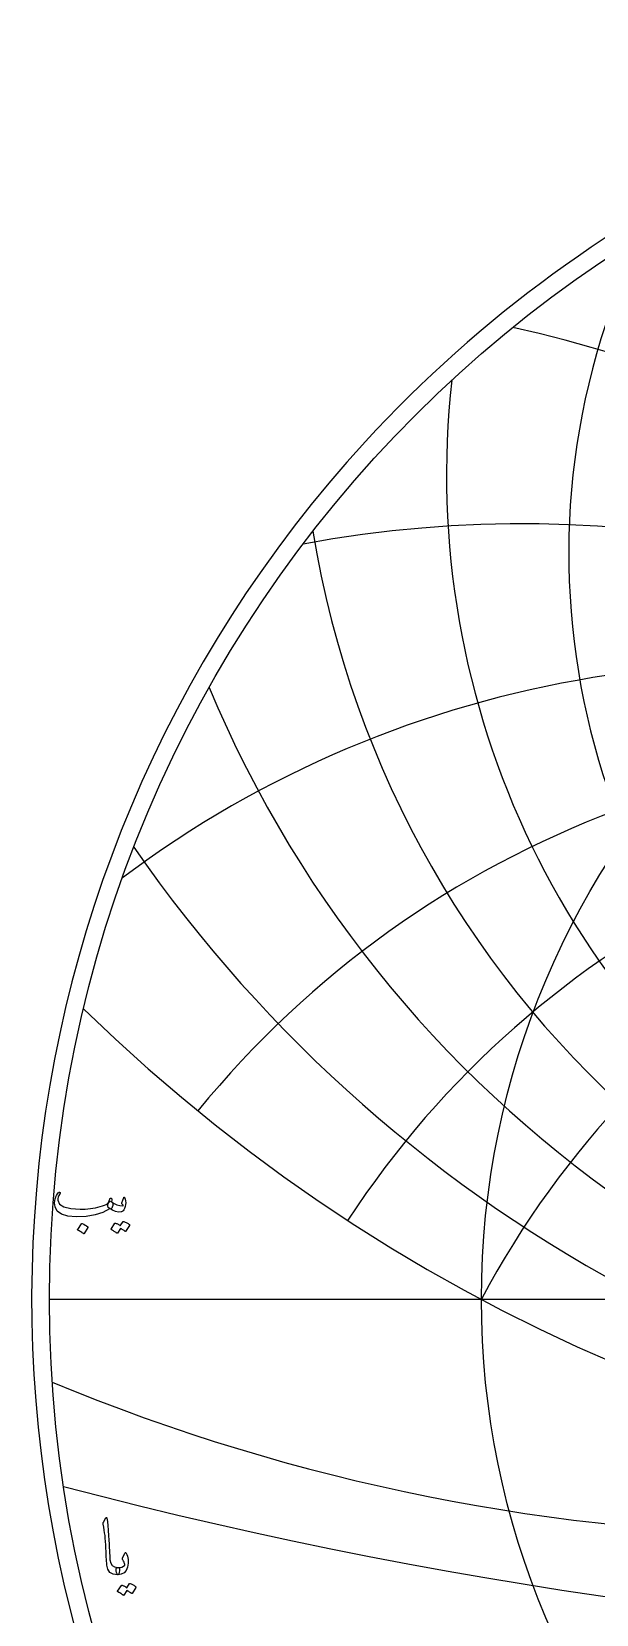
# Model space of a CAD drawing. Header units: millimetres. Extents: x -62 to 62, y -62 to 63.
# Drawn here: x -61.6 to -34.2, y -15.3 to 61.6 of the extents above; entities that cross this region are included whole.
import ezdxf

# ---------------------------------------------------------------- set-up
doc = ezdxf.new("R2010")
doc.units = ezdxf.units.MM
for name, color, linetype in [('CUT_OUTER', 1, 'Continuous'), ('ENGRAVE', 7, 'Continuous'), ('ENGRAVE_FINE', 8, 'Continuous'), ('TEXT', 5, 'Continuous')]:
    doc.layers.add(name, color=color, linetype=linetype)

msp = doc.modelspace()

# ---------------------------------------------------------------- linework, layer by layer
at = {"layer": 'CUT_OUTER'}
for centre, radius, start, end in [((-0.0002, -0.0002), 61.6124, 137.460696, 87.802279), ((-0.0008, 0.0012), 61.6111, 92.196778, 137.461198)]:
    msp.add_arc(centre, radius, start, end, dxfattribs=at)
at = {"layer": 'ENGRAVE'}
msp.add_lwpolyline([(-60.75, 0), (60.75, 0)], dxfattribs=at)
for radius in [60.75, 39.7663]:
    msp.add_circle((0, 0), radius, dxfattribs=at)
for centre, radius, start, end in [((0, 36.2172), 35.5231, 154.271854, 25.728146), ((0, 40.0722), 41.4608, 173.680024, 6.319976), ((0, 45.1022), 48.5813, 189.241771, 350.758229), ((0, 51.8341), 57.4229, 202.661733, 337.338267), ((0, -21.1441), 45.0381, 28, 152), ((0, -21.1441), 45.0381, 28, 152), ((0, 61.17), 68.8998, 214.698452, 325.301548), ((0, 74.7895), 84.7044, 225.764248, 314.235752), ((-23.1633, 86.4467), 97.9333, 247.516102, 269.885372)]:
    msp.add_arc(centre, radius, start, end, dxfattribs=at)
at = {"layer": 'ENGRAVE_FINE'}
for centre, radius, start, end in [((-53.6744, -21.1441), 70.0669, 10.370546, 77.276782), ((-53.6744, -21.1441), 70.0669, 10.370546, 77.276782), ((-37.7915, -21.1441), 58.7931, 13.263275, 100.422497), ((-37.7915, -21.1441), 58.7931, 13.263275, 100.422497), ((-26.0028, -21.1441), 52.0056, 16.382867, 126.860016), ((-26.0028, -21.1441), 52.0056, 16.382867, 126.860016), ((-16.3925, -21.1441), 47.9286, 19.805939, 140.800681), ((-16.3925, -21.1441), 47.9286, 19.805939, 140.800681), ((-7.9414, -21.1441), 45.7329, 23.632954, 146.902678), ((-7.9414, -21.1441), 45.7329, 23.632954, 146.902678), ((0, 218.8256), 235.7054, 255.236477, 284.763523)]:
    msp.add_arc(centre, radius, start, end, dxfattribs=at)
at = {"layer": 'TEXT'}
for points in [[(-57.7374, 4.7233), (-57.7337, 4.7214), (-57.7302, 4.7194), (-57.727, 4.7175), (-57.724, 4.7156), (-57.721, 4.7135), (-57.7177, 4.7108), (-57.7143, 4.7077), (-57.7105, 4.7041), (-57.6796, 4.6677), (-57.6674, 4.616), (-57.6739, 4.5489), (-57.699, 4.4665), (-57.7223, 4.4165), (-57.746, 4.3851), (-57.7702, 4.3724), (-57.7949, 4.3784), (-57.8073, 4.3844), (-57.8178, 4.387), (-57.8265, 4.3863), (-57.8332, 4.3822), (-58.1474, 4.2102), (-58.523, 4.089), (-58.9599, 4.0186), (-59.4581, 3.999), (-59.8609, 4.0335), (-60.1651, 4.1254), (-60.3706, 4.2749), (-60.4774, 4.4818), (-60.494, 4.5796), (-60.4976, 4.6773), (-60.4882, 4.775), (-60.4659, 4.8727), (-60.4355, 4.9592), (-60.3979, 5.0385), (-60.3531, 5.1106), (-60.3012, 5.1755), (-60.2913, 5.1836), (-60.281, 5.1889), (-60.2703, 5.1913), (-60.259, 5.1908), (-60.2485, 5.1863), (-60.2398, 5.1803), (-60.2331, 5.1728), (-60.2283, 5.164), (-60.2262, 5.1554), (-60.2274, 5.1448), (-60.2319, 5.1324), (-60.2398, 5.118), (-60.2954, 5.0366), (-60.3318, 4.957), (-60.3491, 4.8794), (-60.3471, 4.8038), (-60.2561, 4.6141), (-60.0444, 4.478), (-59.7119, 4.3956), (-59.2588, 4.3669), (-59.1343, 4.3688), (-59.0102, 4.3745), (-58.8862, 4.3841), (-58.7625, 4.3975), (-58.6397, 4.4148), (-58.5187, 4.4359), (-58.3993, 4.4608), (-58.2816, 4.4895), (-58.1673, 4.5221), (-58.0737, 4.5547), (-58.0006, 4.5872), (-57.9481, 4.6198), (-57.9279, 4.6371), (-57.9093, 4.6581), (-57.8925, 4.683), (-57.8772, 4.7118), (-57.863, 4.7439), (-57.849, 4.7788), (-57.8352, 4.8167), (-57.8217, 4.8574), (-57.8164, 4.8699), (-57.8083, 4.8804), (-57.7972, 4.889), (-57.7834, 4.8957), (-57.7685, 4.8993), (-57.7546, 4.8986), (-57.7417, 4.8936), (-57.7297, 4.8842), (-57.7201, 4.8713), (-57.7144, 4.8555), (-57.7125, 4.8368), (-57.7144, 4.8153)], [(-57.8523, 4.4167), (-57.894, 4.4562), (-57.9156, 4.5058), (-57.917, 4.5654), (-57.8983, 4.6351), (-57.8578, 4.6976), (-57.8207, 4.7357), (-57.787, 4.7494), (-57.7565, 4.7386), (-57.6128, 4.6435), (-57.4691, 4.5767), (-57.3254, 4.5381), (-57.1817, 4.5278), (-57.1767, 4.5288), (-57.1731, 4.5317), (-57.1709, 4.5365), (-57.1702, 4.5432), (-57.1738, 4.5559), (-57.1846, 4.5748), (-57.2025, 4.5999), (-57.2277, 4.6313), (-57.2325, 4.6409), (-57.2353, 4.6505), (-57.2363, 4.66), (-57.2353, 4.6696), (-57.1434, 4.9341), (-57.1391, 4.9441), (-57.1338, 4.9513), (-57.1276, 4.9556), (-57.1204, 4.957), (-57.1132, 4.9558), (-57.107, 4.9523), (-57.1017, 4.9463), (-57.0974, 4.9379), (-57.0686, 4.8519), (-57.0514, 4.7664), (-57.0456, 4.6814), (-57.0514, 4.5968), (-57.0701, 4.4917), (-57.0955, 4.4062), (-57.1276, 4.3403), (-57.1664, 4.2941), (-57.1958, 4.2687), (-57.2229, 4.25), (-57.2476, 4.238), (-57.2698, 4.2327), (-57.3982, 4.2299), (-57.5381, 4.2596), (-57.6895, 4.3218), (-57.8523, 4.4167)], [(-59.1898, 3.6579), (-59.185, 3.6627), (-59.1783, 3.6656), (-59.1697, 3.6665), (-59.1591, 3.6656), (-59.0846, 3.6354), (-59.0145, 3.5985), (-58.9486, 3.5549), (-58.887, 3.5046), (-58.8811, 3.497), (-58.8784, 3.4893), (-58.8791, 3.4816), (-58.8832, 3.474), (-59.0633, 3.1827), (-59.07, 3.1758), (-59.0787, 3.1741), (-59.0892, 3.1777), (-59.1017, 3.1865), (-59.1124, 3.1942), (-59.1294, 3.2057), (-59.1527, 3.221), (-59.1821, 3.2402), (-59.2183, 3.2632), (-59.2617, 3.29), (-59.3122, 3.3207), (-59.3699, 3.3552), (-59.3776, 3.3609), (-59.3814, 3.3667), (-59.3814, 3.3724), (-59.3776, 3.3782)], [(-57.1702, 3.7652), (-57.1654, 3.77), (-57.1587, 3.7729), (-57.1501, 3.7738), (-57.1395, 3.7729), (-57.1018, 3.7587), (-57.0653, 3.7432), (-57.03, 3.7262), (-56.9958, 3.7077), (-56.9627, 3.6876), (-56.9302, 3.6656), (-56.8985, 3.6416), (-56.8674, 3.6158), (-56.8615, 3.6079), (-56.8588, 3.5995), (-56.8595, 3.5906), (-56.8636, 3.5813), (-57.0476, 3.29), (-57.0526, 3.2862), (-57.06, 3.2862), (-57.0698, 3.29), (-57.0821, 3.2977), (-57.0904, 3.3047), (-57.1041, 3.3144), (-57.123, 3.3268), (-57.1472, 3.3417), (-57.1769, 3.3596), (-57.2124, 3.3805), (-57.2535, 3.4046), (-57.3005, 3.4318), (-57.4461, 3.2057), (-57.4528, 3.1988), (-57.4614, 3.1971), (-57.472, 3.2007), (-57.4844, 3.2095), (-57.4952, 3.2172), (-57.5122, 3.2287), (-57.5355, 3.244), (-57.5649, 3.2632), (-57.6011, 3.2862), (-57.6444, 3.313), (-57.695, 3.3437), (-57.7527, 3.3782), (-57.7587, 3.3839), (-57.7613, 3.3897), (-57.7606, 3.3954), (-57.7565, 3.4011), (-57.5688, 3.6809), (-57.564, 3.6857), (-57.5573, 3.6886), (-57.5486, 3.6895), (-57.5381, 3.6886), (-57.506, 3.6781), (-57.4749, 3.6661), (-57.4447, 3.6523), (-57.4155, 3.6368), (-57.3872, 3.6199), (-57.3599, 3.6019), (-57.3335, 3.5826), (-57.3082, 3.5621)], [(-58.0079, -10.6314), (-58.0004, -10.6199), (-57.9935, -10.6122), (-57.987, -10.6084), (-57.981, -10.6084), (-57.9719, -10.6134), (-57.9638, -10.6285), (-57.9566, -10.6537), (-57.9504, -10.6889), (-57.9188, -10.9751), (-57.8929, -11.2398), (-57.8728, -11.4829), (-57.8584, -11.7044), (-57.8492, -11.8939), (-57.8407, -12.0637), (-57.8329, -12.2139), (-57.8258, -12.3444), (-57.8197, -12.4553), (-57.8148, -12.5466), (-57.8111, -12.6182), (-57.8086, -12.6701), (-57.7746, -12.8258), (-57.6994, -12.9403), (-57.583, -13.0136), (-57.4254, -13.0457), (-57.3815, -13.0572), (-57.3535, -13.084), (-57.3413, -13.1262), (-57.3449, -13.1837), (-57.3628, -13.2742), (-57.3822, -13.3389), (-57.4031, -13.3777), (-57.4254, -13.3906), (-57.6472, -13.3614), (-57.8105, -13.2737), (-57.9154, -13.1276), (-57.9619, -12.9231), (-57.9692, -12.8252), (-57.9758, -12.7271), (-57.9816, -12.6288), (-57.9868, -12.5303), (-57.9915, -12.4315), (-57.9959, -12.3324), (-58.0001, -12.2331), (-58.004, -12.1336), (-58.0112, -11.9438), (-58.0213, -11.7729), (-58.0342, -11.6209), (-58.05, -11.4879), (-58.0687, -11.3601), (-58.0903, -11.2239), (-58.1147, -11.0794), (-58.142, -10.9265), (-58.1456, -10.8989), (-58.1449, -10.8738), (-58.1398, -10.851), (-58.1305, -10.8307)], [(-57.1954, -12.582), (-57.0881, -12.3444), (-57.0723, -12.3183), (-57.0555, -12.309), (-57.0378, -12.3164), (-57.0191, -12.3406), (-56.9847, -12.413), (-56.9578, -12.4886), (-56.9387, -12.5673), (-56.9272, -12.6491), (-56.9236, -12.7345), (-56.9281, -12.8239), (-56.9408, -12.9174), (-56.9617, -13.015), (-57.0251, -13.1794), (-57.1236, -13.2967), (-57.257, -13.3671), (-57.4254, -13.3906), (-57.4448, -13.3784), (-57.4646, -13.3417), (-57.485, -13.2807), (-57.5058, -13.1952), (-57.5118, -13.1494), (-57.5106, -13.1118), (-57.5022, -13.0824), (-57.4867, -13.061), (-57.4742, -13.0529), (-57.4599, -13.0476), (-57.4436, -13.0452), (-57.4254, -13.0457), (-57.3193, -13.0424), (-57.227, -13.0208), (-57.1487, -12.981), (-57.0843, -12.9231), (-57.0814, -12.9185), (-57.0805, -12.9125), (-57.0814, -12.9051), (-57.0843, -12.8962), (-57.0994, -12.8421), (-57.1217, -12.787), (-57.1511, -12.731), (-57.1878, -12.674), (-57.1997, -12.6524), (-57.205, -12.6299), (-57.2036, -12.6064), (-57.1954, -12.582)], [(-56.8544, -13.8237), (-56.8496, -13.8189), (-56.8429, -13.816), (-56.8342, -13.815), (-56.8237, -13.816), (-56.786, -13.8301), (-56.7494, -13.8457), (-56.7141, -13.8627), (-56.68, -13.8811), (-56.6468, -13.9013), (-56.6144, -13.9233), (-56.5826, -13.9472), (-56.5516, -13.9731), (-56.5456, -13.981), (-56.543, -13.9894), (-56.5437, -13.9983), (-56.5478, -14.0076), (-56.7317, -14.2989), (-56.7368, -14.3027), (-56.7442, -14.3027), (-56.754, -14.2989), (-56.7662, -14.2912), (-56.7746, -14.2841), (-56.7882, -14.2744), (-56.8072, -14.2621), (-56.8314, -14.2471), (-56.8611, -14.2293), (-56.8965, -14.2083), (-56.9377, -14.1842), (-56.9847, -14.1571), (-57.1303, -14.3832), (-57.137, -14.3901), (-57.1456, -14.3918), (-57.1561, -14.3882), (-57.1686, -14.3793), (-57.1794, -14.3717), (-57.1964, -14.3602), (-57.2196, -14.3448), (-57.2491, -14.3257), (-57.2852, -14.3027), (-57.3286, -14.2759), (-57.3791, -14.2452), (-57.4369, -14.2107), (-57.4428, -14.205), (-57.4455, -14.1992), (-57.4448, -14.1935), (-57.4407, -14.1877), (-57.2529, -13.908), (-57.2481, -13.9032), (-57.2414, -13.9003), (-57.2328, -13.8993), (-57.2223, -13.9003), (-57.1902, -13.9107), (-57.159, -13.9228), (-57.1288, -13.9366), (-57.0996, -13.952), (-57.0714, -13.9689), (-57.0441, -13.987), (-57.0177, -14.0063), (-56.9923, -14.0268)]]:
    msp.add_lwpolyline(points, close=True, dxfattribs=at)

doc.saveas('drawing.dxf')
